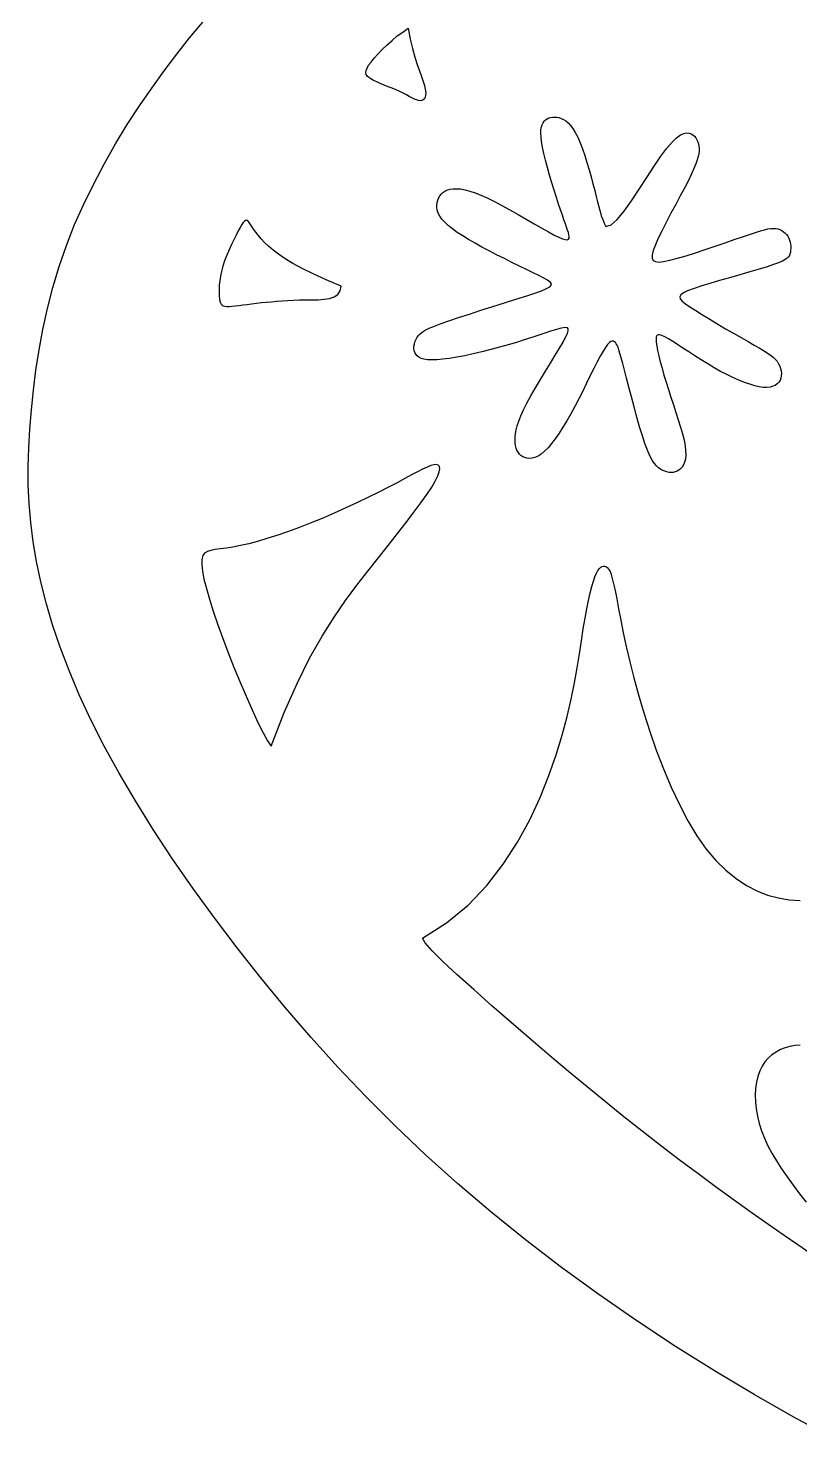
# Paper-space layout 'Layout1' of a CAD drawing. Header units: millimetres. Extents: x 76 to 198, y 127 to 164.
# Drawn here: x 85.56 to 91.36, y 127.85 to 138.44 of the extents above; entities that cross this region are included whole.
import ezdxf

# ---------------------------------------------------------------- set-up
doc = ezdxf.new("R2010")
doc.units = ezdxf.units.MM

psp = doc.layouts.get("Layout1")

# ---------------------------------------------------------------- linework, layer by layer
for points in [[(91.605, 127.846), (91.31, 128.003), (91.015, 128.171), (90.719, 128.348), (90.425, 128.532), (90.134, 128.724), (89.848, 128.922), (89.569, 129.125), (89.298, 129.333), (89.037, 129.544), (88.787, 129.757), (88.547, 129.973), (88.318, 130.19), (88.099, 130.41), (87.889, 130.631), (87.688, 130.854), (87.495, 131.078), (87.309, 131.303), (87.131, 131.528), (86.96, 131.754), (86.798, 131.978), (86.644, 132.2), (86.5, 132.419), (86.367, 132.633), (86.244, 132.842), (86.132, 133.045), (86.033, 133.241), (85.945, 133.43), (85.868, 133.612), (85.801, 133.788), (85.744, 133.957), (85.696, 134.121), (85.656, 134.28), (85.624, 134.433), (85.599, 134.581), (85.581, 134.725), (85.569, 134.867), (85.562, 135.007), (85.561, 135.146), (85.565, 135.286), (85.573, 135.427), (85.585, 135.571), (85.6, 135.719), (85.619, 135.869), (85.643, 136.022), (85.672, 136.177), (85.706, 136.334), (85.747, 136.491), (85.794, 136.649), (85.848, 136.807), (85.91, 136.964), (85.979, 137.119), (86.054, 137.272), (86.134, 137.423), (86.218, 137.571), (86.306, 137.716), (86.397, 137.856), (86.489, 137.991), (86.582, 138.121), (86.677, 138.246), (86.774, 138.367), (86.874, 138.485)], [(88.416, 138.44), (88.432, 138.359), (88.449, 138.287), (88.467, 138.223), (88.484, 138.168), (88.501, 138.12), (88.516, 138.078), (88.529, 138.041), (88.539, 138.009), (88.545, 137.982), (88.548, 137.958), (88.547, 137.938), (88.544, 137.922), (88.538, 137.91), (88.53, 137.901), (88.52, 137.896), (88.508, 137.895), (88.495, 137.896), (88.48, 137.901), (88.463, 137.908), (88.445, 137.917), (88.425, 137.927), (88.403, 137.939), (88.379, 137.952), (88.353, 137.964), (88.325, 137.977), (88.295, 137.989), (88.266, 138.001), (88.236, 138.013), (88.207, 138.025), (88.181, 138.037), (88.157, 138.048), (88.136, 138.059), (88.12, 138.07), (88.108, 138.081), (88.1, 138.093), (88.097, 138.107), (88.1, 138.123), (88.107, 138.141), (88.119, 138.162), (88.137, 138.186), (88.161, 138.215), (88.189, 138.246), (88.221, 138.28), (88.257, 138.314), (88.295, 138.349), (88.334, 138.382), (88.375, 138.412), (88.416, 138.44)], [(89.902, 136.949), (89.941, 136.962), (89.987, 137.003), (90.039, 137.066), (90.095, 137.144), (90.152, 137.23), (90.209, 137.319), (90.264, 137.404), (90.315, 137.479), (90.36, 137.539), (90.399, 137.585), (90.432, 137.617), (90.462, 137.638), (90.487, 137.65), (90.508, 137.654), (90.527, 137.652), (90.542, 137.646), (90.556, 137.638), (90.568, 137.628), (90.578, 137.616), (90.586, 137.602), (90.592, 137.587), (90.597, 137.571), (90.6, 137.554), (90.602, 137.536), (90.602, 137.518), (90.6, 137.498), (90.596, 137.476), (90.589, 137.45), (90.579, 137.421), (90.564, 137.386), (90.546, 137.345), (90.522, 137.297), (90.494, 137.242), (90.461, 137.181), (90.427, 137.116), (90.391, 137.05), (90.357, 136.984), (90.325, 136.921), (90.296, 136.863), (90.274, 136.812), (90.258, 136.77), (90.249, 136.737), (90.249, 136.712), (90.257, 136.695), (90.274, 136.686), (90.3, 136.683), (90.336, 136.686), (90.383, 136.696), (90.439, 136.711), (90.505, 136.73), (90.575, 136.752), (90.649, 136.777), (90.724, 136.802), (90.797, 136.828), (90.866, 136.852), (90.928, 136.873), (90.981, 136.891), (91.025, 136.906), (91.063, 136.918), (91.094, 136.926), (91.12, 136.932), (91.142, 136.936), (91.161, 136.936), (91.179, 136.935), (91.195, 136.932), (91.21, 136.927), (91.224, 136.92), (91.237, 136.911), (91.249, 136.901), (91.26, 136.889), (91.269, 136.877), (91.276, 136.863), (91.282, 136.848), (91.286, 136.833), (91.289, 136.817), (91.291, 136.802), (91.291, 136.786), (91.29, 136.771), (91.288, 136.757), (91.285, 136.744), (91.281, 136.732), (91.275, 136.722), (91.265, 136.711), (91.25, 136.701), (91.229, 136.69), (91.2, 136.677), (91.162, 136.664), (91.113, 136.648), (91.053, 136.63), (90.984, 136.609), (90.909, 136.588), (90.831, 136.565), (90.755, 136.543), (90.682, 136.521), (90.615, 136.501), (90.559, 136.482), (90.515, 136.466), (90.484, 136.451), (90.464, 136.437), (90.457, 136.422), (90.46, 136.407), (90.475, 136.39), (90.499, 136.37), (90.534, 136.346), (90.577, 136.318), (90.627, 136.287), (90.683, 136.253), (90.742, 136.217), (90.802, 136.182), (90.862, 136.148), (90.918, 136.115), (90.97, 136.085), (91.015, 136.059), (91.054, 136.037), (91.087, 136.017), (91.115, 136), (91.138, 135.984), (91.158, 135.968), (91.174, 135.953), (91.188, 135.937), (91.199, 135.919), (91.208, 135.901), (91.215, 135.882), (91.219, 135.864), (91.221, 135.845), (91.22, 135.827), (91.217, 135.809), (91.211, 135.793), (91.202, 135.779), (91.19, 135.767), (91.175, 135.756), (91.157, 135.749), (91.136, 135.743), (91.112, 135.741), (91.084, 135.741), (91.054, 135.745), (91.02, 135.753), (90.983, 135.764), (90.943, 135.778), (90.901, 135.795), (90.857, 135.814), (90.811, 135.837), (90.764, 135.861), (90.716, 135.888), (90.668, 135.917), (90.619, 135.947), (90.571, 135.978), (90.525, 136.008), (90.481, 136.036), (90.44, 136.063), (90.404, 136.086), (90.372, 136.106), (90.345, 136.121), (90.323, 136.132), (90.306, 136.137), (90.294, 136.137), (90.285, 136.132), (90.28, 136.121), (90.279, 136.104), (90.28, 136.081), (90.285, 136.052), (90.291, 136.017), (90.3, 135.977), (90.311, 135.933), (90.324, 135.885), (90.338, 135.833), (90.354, 135.78), (90.372, 135.724), (90.39, 135.667), (90.409, 135.609), (90.428, 135.552), (90.446, 135.496), (90.463, 135.442), (90.477, 135.391), (90.489, 135.344), (90.497, 135.301), (90.501, 135.263), (90.502, 135.231), (90.499, 135.202), (90.493, 135.179), (90.485, 135.159), (90.475, 135.142), (90.463, 135.129), (90.45, 135.119), (90.437, 135.111), (90.422, 135.106), (90.408, 135.102), (90.392, 135.101), (90.377, 135.102), (90.361, 135.105), (90.346, 135.11), (90.33, 135.116), (90.314, 135.124), (90.298, 135.135), (90.283, 135.15), (90.266, 135.169), (90.25, 135.194), (90.233, 135.227), (90.214, 135.268), (90.195, 135.318), (90.176, 135.377), (90.155, 135.445), (90.134, 135.518), (90.114, 135.594), (90.094, 135.669), (90.075, 135.742), (90.057, 135.81), (90.042, 135.871), (90.029, 135.921), (90.018, 135.963), (90.008, 135.996), (90, 136.022), (89.993, 136.042), (89.987, 136.057), (89.98, 136.068), (89.974, 136.077), (89.967, 136.084), (89.959, 136.088), (89.95, 136.089), (89.94, 136.085), (89.929, 136.077), (89.915, 136.062), (89.899, 136.041), (89.881, 136.012), (89.86, 135.976), (89.837, 135.932), (89.812, 135.882), (89.785, 135.829), (89.757, 135.772), (89.728, 135.713), (89.698, 135.655), (89.668, 135.597), (89.638, 135.542), (89.609, 135.49), (89.579, 135.441), (89.551, 135.396), (89.522, 135.355), (89.494, 135.318), (89.467, 135.287), (89.441, 135.261), (89.416, 135.24), (89.392, 135.225), (89.369, 135.215), (89.348, 135.209), (89.327, 135.207), (89.309, 135.209), (89.292, 135.213), (89.277, 135.22), (89.263, 135.229), (89.252, 135.24), (89.242, 135.253), (89.234, 135.268), (89.228, 135.284), (89.224, 135.303), (89.221, 135.323), (89.22, 135.344), (89.22, 135.367), (89.222, 135.393), (89.227, 135.421), (89.235, 135.452), (89.247, 135.487), (89.263, 135.527), (89.283, 135.571), (89.308, 135.621), (89.339, 135.677), (89.373, 135.737), (89.411, 135.8), (89.449, 135.863), (89.486, 135.924), (89.521, 135.982), (89.553, 136.035), (89.58, 136.081), (89.599, 136.118), (89.613, 136.146), (89.619, 136.167), (89.619, 136.181), (89.613, 136.189), (89.6, 136.191), (89.581, 136.189), (89.555, 136.183), (89.524, 136.174), (89.487, 136.163), (89.444, 136.149), (89.397, 136.133), (89.345, 136.116), (89.289, 136.098), (89.23, 136.079), (89.168, 136.061), (89.103, 136.042), (89.037, 136.025), (88.97, 136.008), (88.904, 135.993), (88.841, 135.979), (88.781, 135.968), (88.725, 135.958), (88.675, 135.952), (88.631, 135.948), (88.593, 135.947), (88.562, 135.949), (88.535, 135.953), (88.514, 135.959), (88.497, 135.967), (88.483, 135.978), (88.473, 135.99), (88.466, 136.003), (88.461, 136.018), (88.46, 136.034), (88.46, 136.05), (88.463, 136.066), (88.467, 136.083), (88.474, 136.099), (88.482, 136.114), (88.492, 136.128), (88.505, 136.142), (88.522, 136.155), (88.545, 136.17), (88.575, 136.185), (88.614, 136.201), (88.663, 136.22), (88.723, 136.242), (88.795, 136.266), (88.876, 136.292), (88.963, 136.32), (89.052, 136.348), (89.141, 136.376), (89.225, 136.403), (89.301, 136.427), (89.367, 136.449), (89.418, 136.467), (89.455, 136.483), (89.48, 136.496), (89.492, 136.508), (89.493, 136.52), (89.483, 136.532), (89.464, 136.546), (89.435, 136.562), (89.398, 136.581), (89.355, 136.603), (89.306, 136.627), (89.253, 136.653), (89.196, 136.68), (89.139, 136.709), (89.081, 136.738), (89.024, 136.767), (88.97, 136.796), (88.919, 136.824), (88.87, 136.852), (88.826, 136.879), (88.785, 136.906), (88.749, 136.932), (88.718, 136.957), (88.691, 136.982), (88.67, 137.006), (88.654, 137.029), (88.642, 137.051), (88.635, 137.072), (88.631, 137.092), (88.631, 137.112), (88.633, 137.13), (88.638, 137.148), (88.645, 137.164), (88.653, 137.18), (88.664, 137.194), (88.677, 137.206), (88.693, 137.216), (88.711, 137.225), (88.731, 137.231), (88.754, 137.234), (88.781, 137.234), (88.81, 137.232), (88.842, 137.226), (88.879, 137.216), (88.919, 137.203), (88.963, 137.186), (89.011, 137.165), (89.064, 137.139), (89.121, 137.109), (89.181, 137.076), (89.243, 137.04), (89.304, 137.005), (89.364, 136.97), (89.42, 136.938), (89.47, 136.909), (89.514, 136.886), (89.549, 136.869), (89.576, 136.857), (89.597, 136.852), (89.611, 136.851), (89.62, 136.855), (89.625, 136.862), (89.626, 136.873), (89.624, 136.887), (89.62, 136.904), (89.614, 136.923), (89.607, 136.945), (89.598, 136.971), (89.587, 137.001), (89.575, 137.035), (89.562, 137.075), (89.547, 137.119), (89.53, 137.169), (89.513, 137.222), (89.496, 137.279), (89.479, 137.336), (89.463, 137.393), (89.449, 137.448), (89.436, 137.5), (89.426, 137.547), (89.419, 137.588), (89.415, 137.622), (89.413, 137.652), (89.414, 137.677), (89.418, 137.698), (89.423, 137.715), (89.43, 137.729), (89.439, 137.741), (89.449, 137.751), (89.461, 137.759), (89.473, 137.766), (89.487, 137.77), (89.501, 137.773), (89.517, 137.773), (89.533, 137.772), (89.549, 137.769), (89.566, 137.763), (89.583, 137.755), (89.6, 137.744), (89.618, 137.73), (89.636, 137.71), (89.654, 137.687), (89.672, 137.657), (89.69, 137.622), (89.708, 137.58), (89.726, 137.534), (89.743, 137.483), (89.76, 137.43), (89.776, 137.376), (89.791, 137.323), (89.805, 137.271), (89.818, 137.221), (89.829, 137.176), (89.839, 137.135), (89.849, 137.097), (89.858, 137.063), (89.867, 137.031), (89.878, 137.002), (89.889, 136.975), (89.902, 136.949)], [(87.913, 136.501), (87.799, 136.55), (87.702, 136.594), (87.62, 136.635), (87.55, 136.673), (87.491, 136.708), (87.443, 136.741), (87.401, 136.772), (87.367, 136.802), (87.337, 136.831), (87.311, 136.858), (87.289, 136.884), (87.271, 136.908), (87.255, 136.93), (87.242, 136.949), (87.232, 136.965), (87.222, 136.979), (87.214, 136.989), (87.207, 136.996), (87.201, 136.998), (87.194, 136.996), (87.186, 136.99), (87.177, 136.98), (87.167, 136.964), (87.155, 136.943), (87.14, 136.917), (87.123, 136.886), (87.106, 136.851), (87.088, 136.814), (87.07, 136.774), (87.053, 136.734), (87.037, 136.693), (87.024, 136.652), (87.013, 136.613), (87.006, 136.576), (87, 136.541), (86.997, 136.508), (86.996, 136.478), (86.996, 136.451), (86.997, 136.427), (86.999, 136.407), (87.002, 136.39), (87.006, 136.377), (87.011, 136.367), (87.018, 136.359), (87.027, 136.354), (87.039, 136.351), (87.054, 136.35), (87.071, 136.35), (87.092, 136.352), (87.117, 136.354), (87.144, 136.357), (87.174, 136.361), (87.206, 136.365), (87.24, 136.369), (87.276, 136.373), (87.313, 136.378), (87.35, 136.382), (87.389, 136.385), (87.428, 136.389), (87.469, 136.392), (87.511, 136.395), (87.554, 136.397), (87.599, 136.398), (87.645, 136.399), (87.693, 136.399), (87.74, 136.4), (87.785, 136.403), (87.826, 136.41), (87.861, 136.422), (87.888, 136.44), (87.906, 136.466), (87.913, 136.501)], [(87.386, 133.044), (87.485, 133.297), (87.581, 133.516), (87.676, 133.706), (87.769, 133.87), (87.859, 134.014), (87.946, 134.14), (88.031, 134.254), (88.113, 134.359), (88.192, 134.458), (88.266, 134.553), (88.337, 134.643), (88.402, 134.726), (88.46, 134.803), (88.512, 134.873), (88.557, 134.936), (88.593, 134.99), (88.62, 135.037), (88.639, 135.075), (88.65, 135.106), (88.654, 135.129), (88.651, 135.146), (88.642, 135.156), (88.628, 135.16), (88.609, 135.159), (88.586, 135.153), (88.558, 135.142), (88.525, 135.126), (88.486, 135.106), (88.442, 135.083), (88.391, 135.055), (88.334, 135.024), (88.269, 134.99), (88.197, 134.954), (88.118, 134.915), (88.035, 134.875), (87.948, 134.835), (87.859, 134.795), (87.769, 134.756), (87.68, 134.719), (87.593, 134.685), (87.51, 134.655), (87.43, 134.627), (87.355, 134.604), (87.284, 134.583), (87.218, 134.566), (87.156, 134.552), (87.1, 134.541), (87.05, 134.532), (87.005, 134.527), (86.967, 134.522), (86.934, 134.516), (86.908, 134.508), (86.887, 134.495), (86.873, 134.476), (86.866, 134.448), (86.865, 134.41), (86.87, 134.36), (86.882, 134.3), (86.9, 134.229), (86.923, 134.149), (86.951, 134.06), (86.983, 133.964), (87.02, 133.862), (87.061, 133.754), (87.105, 133.642), (87.151, 133.529), (87.198, 133.419), (87.243, 133.316), (87.287, 133.223), (87.326, 133.144), (87.359, 133.083), (87.386, 133.044)], [(88.523, 131.601), (88.705, 131.716), (88.866, 131.85), (89.008, 131.998), (89.131, 132.157), (89.238, 132.323), (89.33, 132.491), (89.408, 132.659), (89.474, 132.823), (89.529, 132.979), (89.574, 133.126), (89.611, 133.266), (89.641, 133.397), (89.666, 133.519), (89.686, 133.634), (89.703, 133.739), (89.718, 133.836), (89.732, 133.925), (89.746, 134.005), (89.759, 134.076), (89.772, 134.14), (89.784, 134.196), (89.796, 134.244), (89.808, 134.285), (89.82, 134.318), (89.831, 134.344), (89.842, 134.365), (89.853, 134.379), (89.864, 134.389), (89.874, 134.394), (89.884, 134.396), (89.893, 134.396), (89.902, 134.394), (89.91, 134.39), (89.918, 134.383), (89.925, 134.373), (89.933, 134.357), (89.941, 134.335), (89.95, 134.305), (89.96, 134.265), (89.971, 134.214), (89.983, 134.151), (89.997, 134.077), (90.014, 133.992), (90.033, 133.897), (90.055, 133.793), (90.081, 133.679), (90.112, 133.558), (90.147, 133.429), (90.187, 133.294), (90.232, 133.154), (90.281, 133.013), (90.335, 132.873), (90.392, 132.736), (90.454, 132.605), (90.518, 132.482), (90.586, 132.37), (90.656, 132.271), (90.728, 132.185), (90.803, 132.111), (90.88, 132.049), (90.958, 131.998), (91.037, 131.957), (91.117, 131.925), (91.198, 131.903), (91.28, 131.89), (91.361, 131.885)], [(91.435, 129.234), (91.345, 129.295), (91.241, 129.366), (91.126, 129.446), (91.001, 129.534), (90.869, 129.628), (90.732, 129.728), (90.593, 129.831), (90.452, 129.936), (90.313, 130.042), (90.175, 130.15), (90.037, 130.259), (89.899, 130.371), (89.761, 130.484), (89.621, 130.6), (89.479, 130.72), (89.335, 130.842), (89.189, 130.968), (89.045, 131.093), (88.909, 131.214), (88.785, 131.325), (88.679, 131.424), (88.597, 131.506), (88.543, 131.566), (88.523, 131.601)], [(91.363, 130.797), (91.324, 130.794), (91.285, 130.787), (91.249, 130.776), (91.214, 130.763), (91.181, 130.745), (91.15, 130.724), (91.122, 130.7), (91.097, 130.671), (91.076, 130.639), (91.058, 130.603), (91.043, 130.562), (91.033, 130.518), (91.026, 130.471), (91.024, 130.422), (91.025, 130.37), (91.031, 130.317), (91.04, 130.263), (91.054, 130.208), (91.072, 130.153), (91.094, 130.097), (91.12, 130.041), (91.15, 129.984), (91.184, 129.927), (91.222, 129.867), (91.263, 129.807), (91.308, 129.745), (91.357, 129.68), (91.408, 129.616)]]:
    psp.add_lwpolyline(points)

doc.saveas('drawing.dxf')
